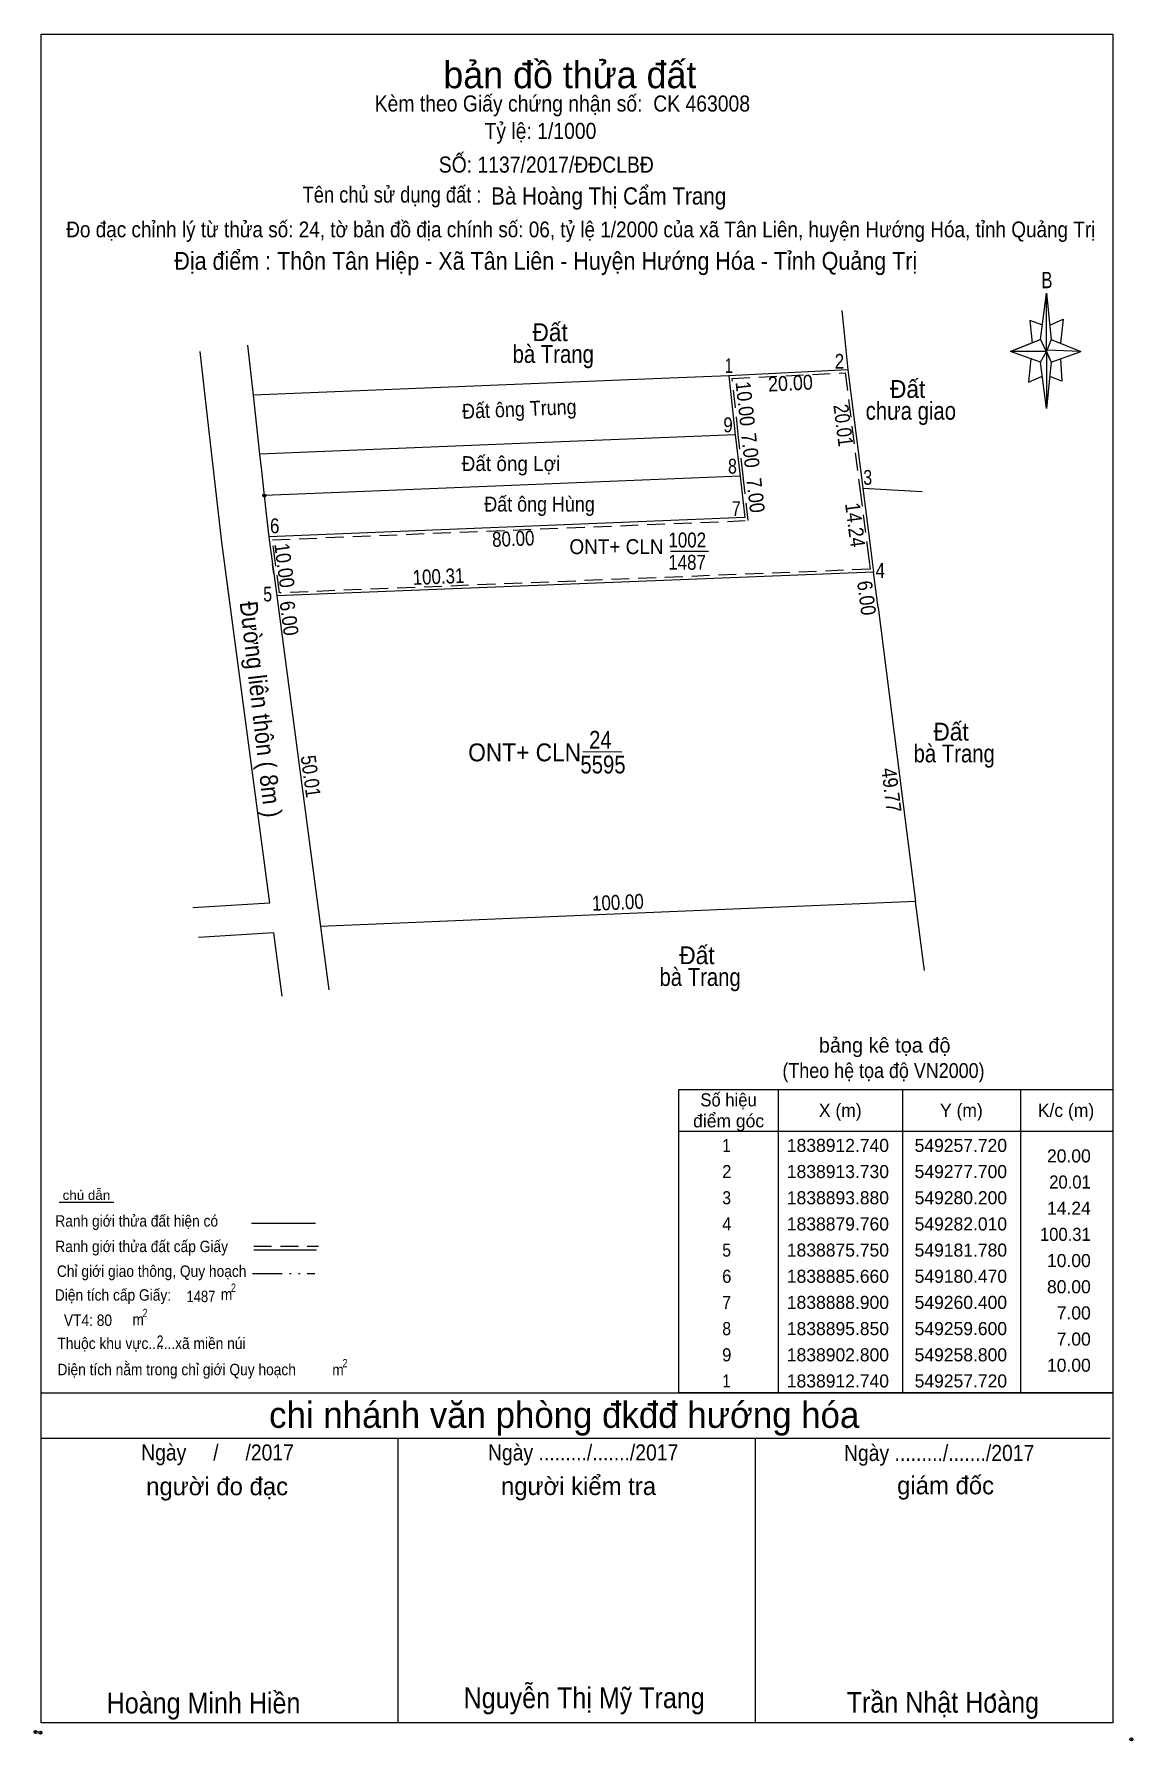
# Model space of a CAD drawing. Header units: metres. Extents: x 549141 to 549326, y 1838683 to 1838970.
import ezdxf
from ezdxf.enums import TextEntityAlignment as Align

# ---------------------------------------------------------------- set-up
doc = ezdxf.new("R2010")
doc.units = ezdxf.units.M
doc.header["$PDMODE"] = 32
doc.header["$PDSIZE"] = 0.5
doc.linetypes.add('DASH_DOUBLE_DOT', pattern=[9.2, 5, -1.2, 0.3, -1.2, 0.3, -1.2])
doc.linetypes.add('MEDIUM_DASHED', pattern=[4.5, 3, -1.5])
for name, color, linetype, lineweight in [('15', 7, 'Continuous', 13), ('21', 7, 'Continuous', 13), ('28', 7, 'Continuous', 13), ('63', 7, 'Continuous', 13)]:
    doc.layers.add(name, color=color, linetype=linetype, lineweight=lineweight)
doc.layers.add('20', color=7, linetype='Continuous')

msp = doc.modelspace()

# ---------------------------------------------------------------- hatches: boundary and pattern name
at = {"layer": '21'}
msp.add_hatch(color=256, dxfattribs=at).paths.add_polyline_path([(549302.35, 1838691.11), (549302.43, 1838691.17), (549302.45, 1838691.27), (549302.39, 1838691.33), (549302.31, 1838691.37), (549302.23, 1838691.33), (549302.15, 1838691.29), (549301.61, 1838690.69), (549301.75, 1838690.69)])

# ---------------------------------------------------------------- linework, layer by layer
at = {"layer": '15'}
for p, q in [((549176.88, 1838917.89), (549177.79, 1838909.5)), ((549247.79, 1838912.34), (549177.79, 1838909.5)), ((549247.79, 1838912.34), (549177.79, 1838909.5)), ((549257.72, 1838912.74), (549247.79, 1838912.34)), ((549257.72, 1838912.74), (549247.79, 1838912.34)), ((549257.72, 1838912.74), (549258.8, 1838902.8)), ((549277.7, 1838913.73), (549280.2, 1838893.88)), ((549177.79, 1838909.5), (549178.87, 1838899.56)), ((549258.8, 1838902.8), (549229.53, 1838901.61)), ((549258.8, 1838902.8), (549229.53, 1838901.61)), ((549258.8, 1838902.8), (549259.6, 1838895.85)), ((549229.53, 1838901.61), (549178.87, 1838899.56)), ((549229.53, 1838901.61), (549178.87, 1838899.56)), ((549259.6, 1838895.85), (549196.53, 1838893.29)), ((549259.6, 1838895.85), (549196.53, 1838893.29)), ((549259.6, 1838895.85), (549260.4, 1838888.9)), ((549259.6, 1838895.85), (549260.4, 1838888.9)), ((549196.53, 1838893.29), (549179.67, 1838892.61)), ((549196.53, 1838893.29), (549179.67, 1838892.61)), ((549280.2, 1838893.88), (549290.18, 1838893.32)), ((549280.2, 1838893.88), (549281.44, 1838884.2)), ((549260.4, 1838888.9), (549180.47, 1838885.66)), ((549260.4, 1838888.9), (549180.47, 1838885.66)), ((549172.52, 1838884.81), (549180.54, 1838824.14)), ((549247.92, 1838883.27), (549254.31, 1838883.28)), ((549281.44, 1838884.2), (549281.84, 1838881.11)), ((549181.28, 1838879.55), (549181.07, 1838881.11)), ((549281.84, 1838881.11), (549282.01, 1838879.76)), ((549173.35, 1838878.51), (549173.85, 1838874.71)), ((549181.28, 1838879.55), (549181.78, 1838875.75)), ((549282.78, 1838873.81), (549282.01, 1838879.76)), ((549173.85, 1838874.7), (549174.64, 1838868.75)), ((549282.78, 1838873.81), (549289.04, 1838824.44)), ((549182.57, 1838869.8), (549189.13, 1838820.22)), ((549233.18, 1838849.64), (549239.72, 1838849.57)), ((549180.54, 1838824.14), (549167.67, 1838823.35)), ((549289.04, 1838824.44), (549189.13, 1838820.22)), ((549189.13, 1838820.22), (549189.7, 1838815.9)), ((549181.2, 1838819.17), (549168.61, 1838818.4)), ((549181.2, 1838819.17), (549181.77, 1838814.85)), ((549181.77, 1838814.85), (549182.61, 1838808.52)), ((549189.7, 1838815.9), (549190.54, 1838809.57))]:
    msp.add_line(p, q, dxfattribs=at)
at = {"layer": '15', "linetype": 'MEDIUM_DASHED'}
msp.add_line((549280.94, 1838884.14), (549281.34, 1838881.05), dxfattribs=at)
at = {"layer": '15'}
for points in [[(549276.69, 1838923.68), (549277.19, 1838918.78), (549277.7, 1838913.73)], [(549168.88, 1838916.83), (549169.57, 1838910.33), (549170.37, 1838903.38), (549172.52, 1838884.81)], [(549277.7, 1838913.73), (549257.72, 1838912.74), (549258.8, 1838902.8)], [(549178.87, 1838899.56), (549179.19, 1838896.79), (549179.67, 1838892.61)], [(549179.67, 1838892.61), (549180.02, 1838889.53), (549180.47, 1838885.66)], [(549179.67, 1838892.61), (549180.02, 1838889.53), (549180.47, 1838885.66)], [(549180.47, 1838885.66), (549181.07, 1838881.11), (549181.28, 1838879.55)], [(549282.01, 1838879.76), (549181.78, 1838875.75), (549182.57, 1838869.8)], [(549290.57, 1838812.83), (549290.01, 1838817.11), (549289.04, 1838824.44)]]:
    msp.add_lwpolyline(points, dxfattribs=at)
at = {"layer": '15', "linetype": 'MEDIUM_DASHED'}
for points in [[(549181.57, 1838881.18), (549181.04, 1838885.18), (549260.96, 1838888.42), (549260.1, 1838895.91), (549259.3, 1838902.86), (549258.27, 1838912.27), (549277.26, 1838913.21), (549279.7, 1838893.82), (549280.94, 1838884.14)], [(549281.34, 1838881.05), (549281.45, 1838880.24), (549182.22, 1838876.27), (549181.57, 1838881.18)]]:
    msp.add_lwpolyline(points, dxfattribs=at)
at = {"layer": '15'}
msp.add_point((549179.67, 1838892.61), dxfattribs=at)
at = {"layer": '21'}
for p, q in [((549310.05, 1838918.83), (549311.05, 1838926.63)), ((549311.85, 1838918.83), (549316.85, 1838916.83)), ((549310.05, 1838915.03), (549305.05, 1838916.83)), ((549311.85, 1838915.03), (549311.05, 1838907.23)), ((549313.45, 1838915.63), (549313.65, 1838911.83)), ((549313.65, 1838911.83), (549311.65, 1838912.63))]:
    msp.add_line(p, q, dxfattribs=at)
for points in [[(549311.05, 1838926.63), (549311.85, 1838918.83), (549311.05, 1838916.83)], [(549311.05, 1838916.83), (549305.05, 1838916.83), (549310.05, 1838918.83), (549311.85, 1838915.03), (549316.85, 1838916.83), (549311.05, 1838917.03)], [(549311.05, 1838916.83), (549311.05, 1838907.23), (549310.05, 1838915.03)], [(549302.35, 1838691.11), (549302.43, 1838691.17), (549302.45, 1838691.27), (549302.39, 1838691.33), (549302.31, 1838691.37), (549302.23, 1838691.33), (549302.15, 1838691.29), (549301.61, 1838690.69), (549301.75, 1838690.69)]]:
    msp.add_lwpolyline(points, close=True, dxfattribs=at)
for points in [[(549310.45, 1838921.23), (549308.25, 1838922.03), (549308.65, 1838918.23)], [(549311.65, 1838921.23), (549313.85, 1838922.23), (549313.45, 1838918.23)], [(549311.05, 1838916.83), (549310.05, 1838918.83), (549305.05, 1838916.83)], [(549308.45, 1838915.63), (549308.05, 1838911.63), (549310.25, 1838912.63)], [(549311.05, 1838916.83), (549311.85, 1838915.03), (549316.85, 1838916.83)]]:
    msp.add_lwpolyline(points, dxfattribs=at)
msp.add_point((549325.33, 1838683.71), dxfattribs=at)
at = {"layer": '28'}
for p, q in [((549145.23, 1838773.91), (549154.43, 1838773.91)), ((549145.23, 1838773.91), (549154.43, 1838773.91)), ((549177.51, 1838770.39), (549188.27, 1838770.39)), ((549177.51, 1838770.39), (549188.27, 1838770.39)), ((549177.91, 1838765.91), (549188.43, 1838765.91)), ((549177.91, 1838765.91), (549188.43, 1838765.91)), ((549142.19, 1838741.91), (549322.19, 1838741.91)), ((549142.19, 1838741.91), (549322.19, 1838741.91)), ((549142.19, 1838734.31), (549321.79, 1838734.31)), ((549142.19, 1838734.31), (549321.79, 1838734.31)), ((549142.19, 1838734.31), (549321.79, 1838734.31)), ((549142.19, 1838734.31), (549321.79, 1838734.31)), ((549142.19, 1838734.31), (549321.79, 1838734.31)), ((549142.19, 1838734.31), (549321.79, 1838734.31)), ((549202.19, 1838686.51), (549202.19, 1838734.31)), ((549202.19, 1838686.51), (549202.19, 1838734.31)), ((549262.19, 1838686.51), (549262.19, 1838734.31)), ((549262.19, 1838686.51), (549262.19, 1838734.31))]:
    msp.add_line(p, q, dxfattribs=at)
at = {"layer": '28', "linetype": 'MEDIUM_DASHED'}
msp.add_line((549177.91, 1838766.55), (549188.79, 1838766.55), dxfattribs=at)
msp.add_line((549177.91, 1838766.55), (549188.79, 1838766.55), dxfattribs=at)
at = {"layer": '28', "linetype": 'DASH_DOUBLE_DOT', "lineweight": 25}
msp.add_line((549177.71, 1838761.95), (549188.19, 1838761.95), dxfattribs=at)
msp.add_line((549177.71, 1838761.95), (549188.19, 1838761.95), dxfattribs=at)
at = {"layer": '28'}
msp.add_lwpolyline([(549142.19, 1838970.11), (549322.19, 1838970.11), (549322.19, 1838686.51), (549142.19, 1838686.51)], close=True, dxfattribs=at)
msp.add_lwpolyline([(549142.19, 1838970.11), (549322.19, 1838970.11), (549322.19, 1838686.51), (549142.19, 1838686.51)], close=True, dxfattribs=at)
msp.add_lwpolyline([(549322.19, 1838686.51), (549142.19, 1838686.51), (549142.19, 1838734.31)], dxfattribs=at)
msp.add_lwpolyline([(549322.19, 1838686.51), (549142.19, 1838686.51), (549142.19, 1838734.31)], dxfattribs=at)
for p in [(549141.27, 1838684.95), (549142.07, 1838684.83)]:
    msp.add_point(p, dxfattribs=at)
at = {"layer": '63'}
for p, q in [((549266.01, 1838792.88), (549266.01, 1838741.89)), ((549286.86, 1838792.88), (549286.86, 1838741.89)), ((549306.71, 1838792.88), (549306.71, 1838741.89)), ((549249.34, 1838785.84), (549322.19, 1838785.84))]:
    msp.add_line(p, q, dxfattribs=at)
msp.add_lwpolyline([(549249.34, 1838792.88), (549322.19, 1838792.88), (549322.19, 1838741.89), (549249.34, 1838741.89)], close=True, dxfattribs=at)

# ---------------------------------------------------------------- texts
at = {"layer": '15'}
for s, height, width, p in [('Đất ', 3, 0.95, (549228.22, 1838918.55)), ('bà Trang', 3, 0.85, (549228.22, 1838914.89)), ('Đất ', 3, 0.95, (549288.28, 1838909.01)), ('chưa giao', 3, 0.85, (549288.285, 1838905.35)), ('Đất ông Lợi', 2.5, 0.95, (549221.12, 1838896.73)), ('Đất ông Hùng', 2.5, 0.9, (549225.92, 1838889.93)), ('1002', 2.5, 0.85, (549250.73, 1838883.9)), ('ONT+ CLN', 2.5, 0.95, (549238.835, 1838882.78)), ('1487', 2.5, 0.85, (549250.7, 1838880.15)), ('Đất ', 3, 0.95, (549295.57, 1838851.46)), ('24', 3, 0.85, (549236.14, 1838850.09)), ('ONT+ CLN', 3, 0.95, (549223.41, 1838847.98)), ('5595', 3, 0.85, (549236.575, 1838845.94)), ('bà Trang', 3, 0.85, (549295.57, 1838847.8)), ('Đất ', 3, 0.95, (549252.89, 1838813.91)), ('bà Trang', 3, 0.85, (549252.89, 1838810.25))]:
    msp.add_text(s, height=height, dxfattribs=dict(at, width=width)).set_placement(p, align=Align.CENTER)
for s, width, p in [(' 1', 0.75, (549258.42, 1838913.18)), (' 2', 0.85, (549277.08, 1838913.91)), (' 9', 0.85, (549258.37, 1838903.24)), (' 8', 0.8, (549259.07, 1838896.29)), (' 3', 0.8, (549281.78, 1838894.41)), (' 7', 0.8, (549259.7, 1838889.17)), (' 6', 0.85, (549182.22, 1838886.28)), (' 4', 0.85, (549283.94, 1838878.79)), (' 5', 0.8, (549180.99, 1838874.82))]:
    msp.add_text(s, height=2.5, dxfattribs=dict(at, width=width)).set_placement(p, align=Align.RIGHT)
for s, height, rotation, width, p in [('10.00', 2.5, 276.201, 0.9, (549259.237, 1838907.905)), ('20.00', 2.5, 2.837, 0.9, (549268.118, 1838910.253)), ('Đất ông Trung', 2.5, 2.457, 0.9, (549222.566, 1838905.901)), ('20.01', 2.5, 277.178, 0.85, (549275.716, 1838904.251)), ('7.00', 2.5, 276.566, 0.9, (549260.098, 1838900.063)), ('7.00', 2.5, 276.566, 0.9, (549260.978, 1838892.503)), ('14.24', 2.5, 277.305, 0.9, (549277.702, 1838887.529)), ('80.00', 2.5, 2.321, 0.85, (549221.549, 1838884.119)), ('10.00', 2.5, 277.53, 0.9, (549181.838, 1838880.714)), ('100.31', 2.5, 2.291, 0.85, (549208.995, 1838877.774)), ('6.00', 2.5, 277.374, 0.9, (549279.622, 1838875.255)), ('Đường liên thôn ( 8m )', 3, 276.553, 0.9, (549177.618, 1838856.551)), ('6.00', 2.5, 277.563, 0.9, (549182.622, 1838871.845)), ('50.01', 2.5, 277.537, 0.85, (549186.26, 1838845.294)), ('49.77', 2.5, 277.226, 0.9, (549283.781, 1838842.982)), ('100.00', 2.5, 2.419, 0.85, (549239.127, 1838823.05))]:
    msp.add_text(s, height=height, rotation=rotation, dxfattribs=dict(at, width=width)).set_placement(p, align=Align.CENTER)
at = {"layer": '20', "width": 0.9}
msp.add_text('Địa điểm : Thôn Tân Hiệp - Xã Tân Liên - Huyện Hướng Hóa - Tỉnh Quảng Trị                 ', height=3, dxfattribs=at).set_placement((549235.49, 1838930.53), align=Align.CENTER)
at = {"layer": '21', "width": 0.75}
msp.add_text('B', height=2.755, dxfattribs=at).set_placement((549311.15, 1838927.43), align=Align.CENTER)
at = {"layer": '28'}
for s, height, p in [('bản đồ thửa đất', 4.5, (549231.01, 1838961.03)), ('bản đồ thửa đất', 4.5, (549231.01, 1838961.03)), ('bảng kê tọa độ', 2.5, (549283.89, 1838799.05)), ('chi nhánh văn phòng đkđđ hướng hóa', 4.374, (549230.06, 1838736.03)), ('chi nhánh văn phòng đkđđ hướng hóa', 4.374, (549230.06, 1838736.03)), ('người đo đạc', 3, (549171.755, 1838724.71)), ('người đo đạc', 3, (549171.755, 1838724.71)), ('người kiểm tra', 3, (549232.465, 1838724.75)), ('người kiểm tra', 3, (549232.465, 1838724.75)), (' giám đốc', 3, (549293.565, 1838724.87))]:
    msp.add_text(s, height=height, dxfattribs=at).set_placement(p, align=Align.CENTER)
for s, height, width, p in [('Kèm theo Giấy chứng nhận số:  CK 463008', 2.7, 0.9, (549229.75, 1838957.11)), ('Tỷ lệ: 1/1000', 2.7, 0.9, (549226.07, 1838952.51)), ('SỐ: 1137/2017/ĐĐCLBĐ', 2.7, 0.9, (549227.05, 1838946.85)), ('Tên chủ sử dụng đất :', 2.7, 0.85, (549201.14, 1838941.81)), ('Đo đạc chỉnh lý từ thửa số: 24, tờ bản đồ địa chính số: 06, tỷ lệ 1/2000 của xã Tân Liên, huyện Hướng Hóa, tỉnh Quảng Trị', 2.64, 0.9, (549232.85, 1838935.99)), ('(Theo hệ tọa độ VN2000)', 2.5, 0.9, (549283.69, 1838794.79)), ('chú dẫn', 1.6, 1.05, (549149.805, 1838774.31)), ('chú dẫn', 1.6, 1.05, (549149.805, 1838774.31)), ('Ranh giới thửa đất hiện có ', 1.92, 0.9, (549158.57, 1838769.83)), ('Ranh giới thửa đất hiện có ', 1.92, 0.9, (549158.57, 1838769.83)), ('Ranh giới thửa đất cấp Giấy', 1.92, 0.9, (549159.08, 1838765.55)), ('Ranh giới thửa đất cấp Giấy', 1.92, 0.9, (549159.08, 1838765.55)), ('Chỉ giới giao thông, Quy hoạch', 1.92, 0.9, (549160.765, 1838761.39)), ('Chỉ giới giao thông, Quy hoạch', 1.92, 0.9, (549160.765, 1838761.39)), ('Diện tích cấp Giấy: ', 1.92, 0.9, (549154.585, 1838757.39)), ('Diện tích cấp Giấy: ', 1.92, 0.9, (549154.585, 1838757.39)), ('2', 1.4, 0.8, (549174.5, 1838758.87)), ('1487', 1.92, 0.85, (549169.045, 1838757.15)), ('m', 1.92, 0.9, (549173.34, 1838757.51)), (' VT4: 80', 1.92, 0.9, (549149.745, 1838753.15)), ('m', 1.92, 0.9, (549158.5, 1838753.27)), ('2', 1.4, 0.8, (549159.66, 1838754.63)), ('Thuộc khu vực.......xã miền núi', 1.92, 0.9, (549160.725, 1838749.27)), ('2', 1.92, 0.8, (549162.175, 1838749.63)), ('Diện tích nằm trong chỉ giới Quy hoạch     ', 1.92, 0.9, (549166.58, 1838744.87)), ('m', 1.92, 0.9, (549192.06, 1838744.83)), ('2', 1.4, 0.8, (549193.22, 1838746.19)), ('Ngày     /     /2017', 2.7, 0.9, (549171.825, 1838730.55)), ('Ngày ........./......./2017', 2.7, 0.9, (549233.24, 1838730.55)), ('Ngày ........./......./2017', 2.7, 0.9, (549293.04, 1838730.47)), ('Hoàng Minh Hiền', 3.5, 0.9, (549169.475, 1838688.07)), ('Nguyễn Thị Mỹ Trang', 3.5, 0.9, (549233.415, 1838688.95)), ('Trần Nhật Hoàng', 3.5, 0.9, (549293.665, 1838688.19)), ('Trần Nhật Hoàng', 3.5, 0.9, (549293.665, 1838688.19))]:
    msp.add_text(s, height=height, dxfattribs=dict(at, width=width)).set_placement(p, align=Align.CENTER)
at = {"layer": '28', "width": 0.9}
msp.add_text('Bà Hoàng Thị Cẩm Trang', height=2.88, dxfattribs=at).set_placement((549217.79, 1838941.49))
at = {"layer": '63'}
for s, width, p in [('Số hiệu', 0.95, (549257.67, 1838790.02)), (' 1', 0.85, (549256.975, 1838782.37)), (' 2', 0.95, (549256.98, 1838777.98)), (' 3', 0.9, (549256.98, 1838773.58)), (' 4', 0.95, (549256.975, 1838769.18)), (' 5', 0.9, (549256.98, 1838764.79)), (' 6', 0.95, (549256.98, 1838760.39)), (' 7', 0.9, (549256.98, 1838756)), (' 8', 0.9, (549256.98, 1838751.6)), (' 9', 0.95, (549256.975, 1838747.2)), (' 1', 0.85, (549256.975, 1838742.81))]:
    msp.add_text(s, height=2.198, dxfattribs=dict(at, width=width)).set_placement(p, align=Align.CENTER)
for s, p in [('điểm góc', (549257.675, 1838786.5)), ('X (m)', (549276.43, 1838788.26)), ('Y (m)', (549296.775, 1838788.26)), ('K/c (m)', (549314.35, 1838788.26)), ('1838912.740', (549276.035, 1838782.37)), ('549257.720', (549296.685, 1838782.37)), ('1838913.730', (549276.035, 1838777.98)), ('549277.700', (549296.685, 1838777.98)), ('1838893.880', (549276.035, 1838773.58)), ('549280.200', (549296.685, 1838773.58)), ('1838879.760', (549276.035, 1838769.18)), ('549282.010', (549296.685, 1838769.18)), ('1838875.750', (549276.035, 1838764.79)), ('549181.780', (549296.685, 1838764.79)), ('1838885.660', (549276.035, 1838760.39)), ('549180.470', (549296.685, 1838760.39)), ('1838888.900', (549276.035, 1838756)), ('549260.400', (549296.685, 1838756)), ('1838895.850', (549276.035, 1838751.6)), ('549259.600', (549296.685, 1838751.6)), ('1838902.800', (549276.035, 1838747.2)), ('549258.800', (549296.685, 1838747.2)), ('1838912.740', (549276.035, 1838742.81)), ('549257.720', (549296.685, 1838742.81))]:
    msp.add_text(s, height=2.198, dxfattribs=at).set_placement(p, align=Align.CENTER)
for s, p in [('20.00', (549318.51, 1838780.61)), ('14.24', (549318.51, 1838771.82)), ('10.00', (549318.51, 1838763.03)), ('80.00', (549318.51, 1838758.63)), ('7.00', (549318.51, 1838754.24)), ('7.00', (549318.51, 1838749.84)), ('10.00', (549318.51, 1838745.45))]:
    msp.add_text(s, height=2.198, dxfattribs=at).set_placement(p, align=Align.RIGHT)
at = {"layer": '63', "width": 0.95}
for s, p in [('20.01', (549318.51, 1838776.22)), ('100.31', (549318.51, 1838767.43))]:
    msp.add_text(s, height=2.198, dxfattribs=at).set_placement(p, align=Align.RIGHT)

doc.saveas('drawing.dxf')
